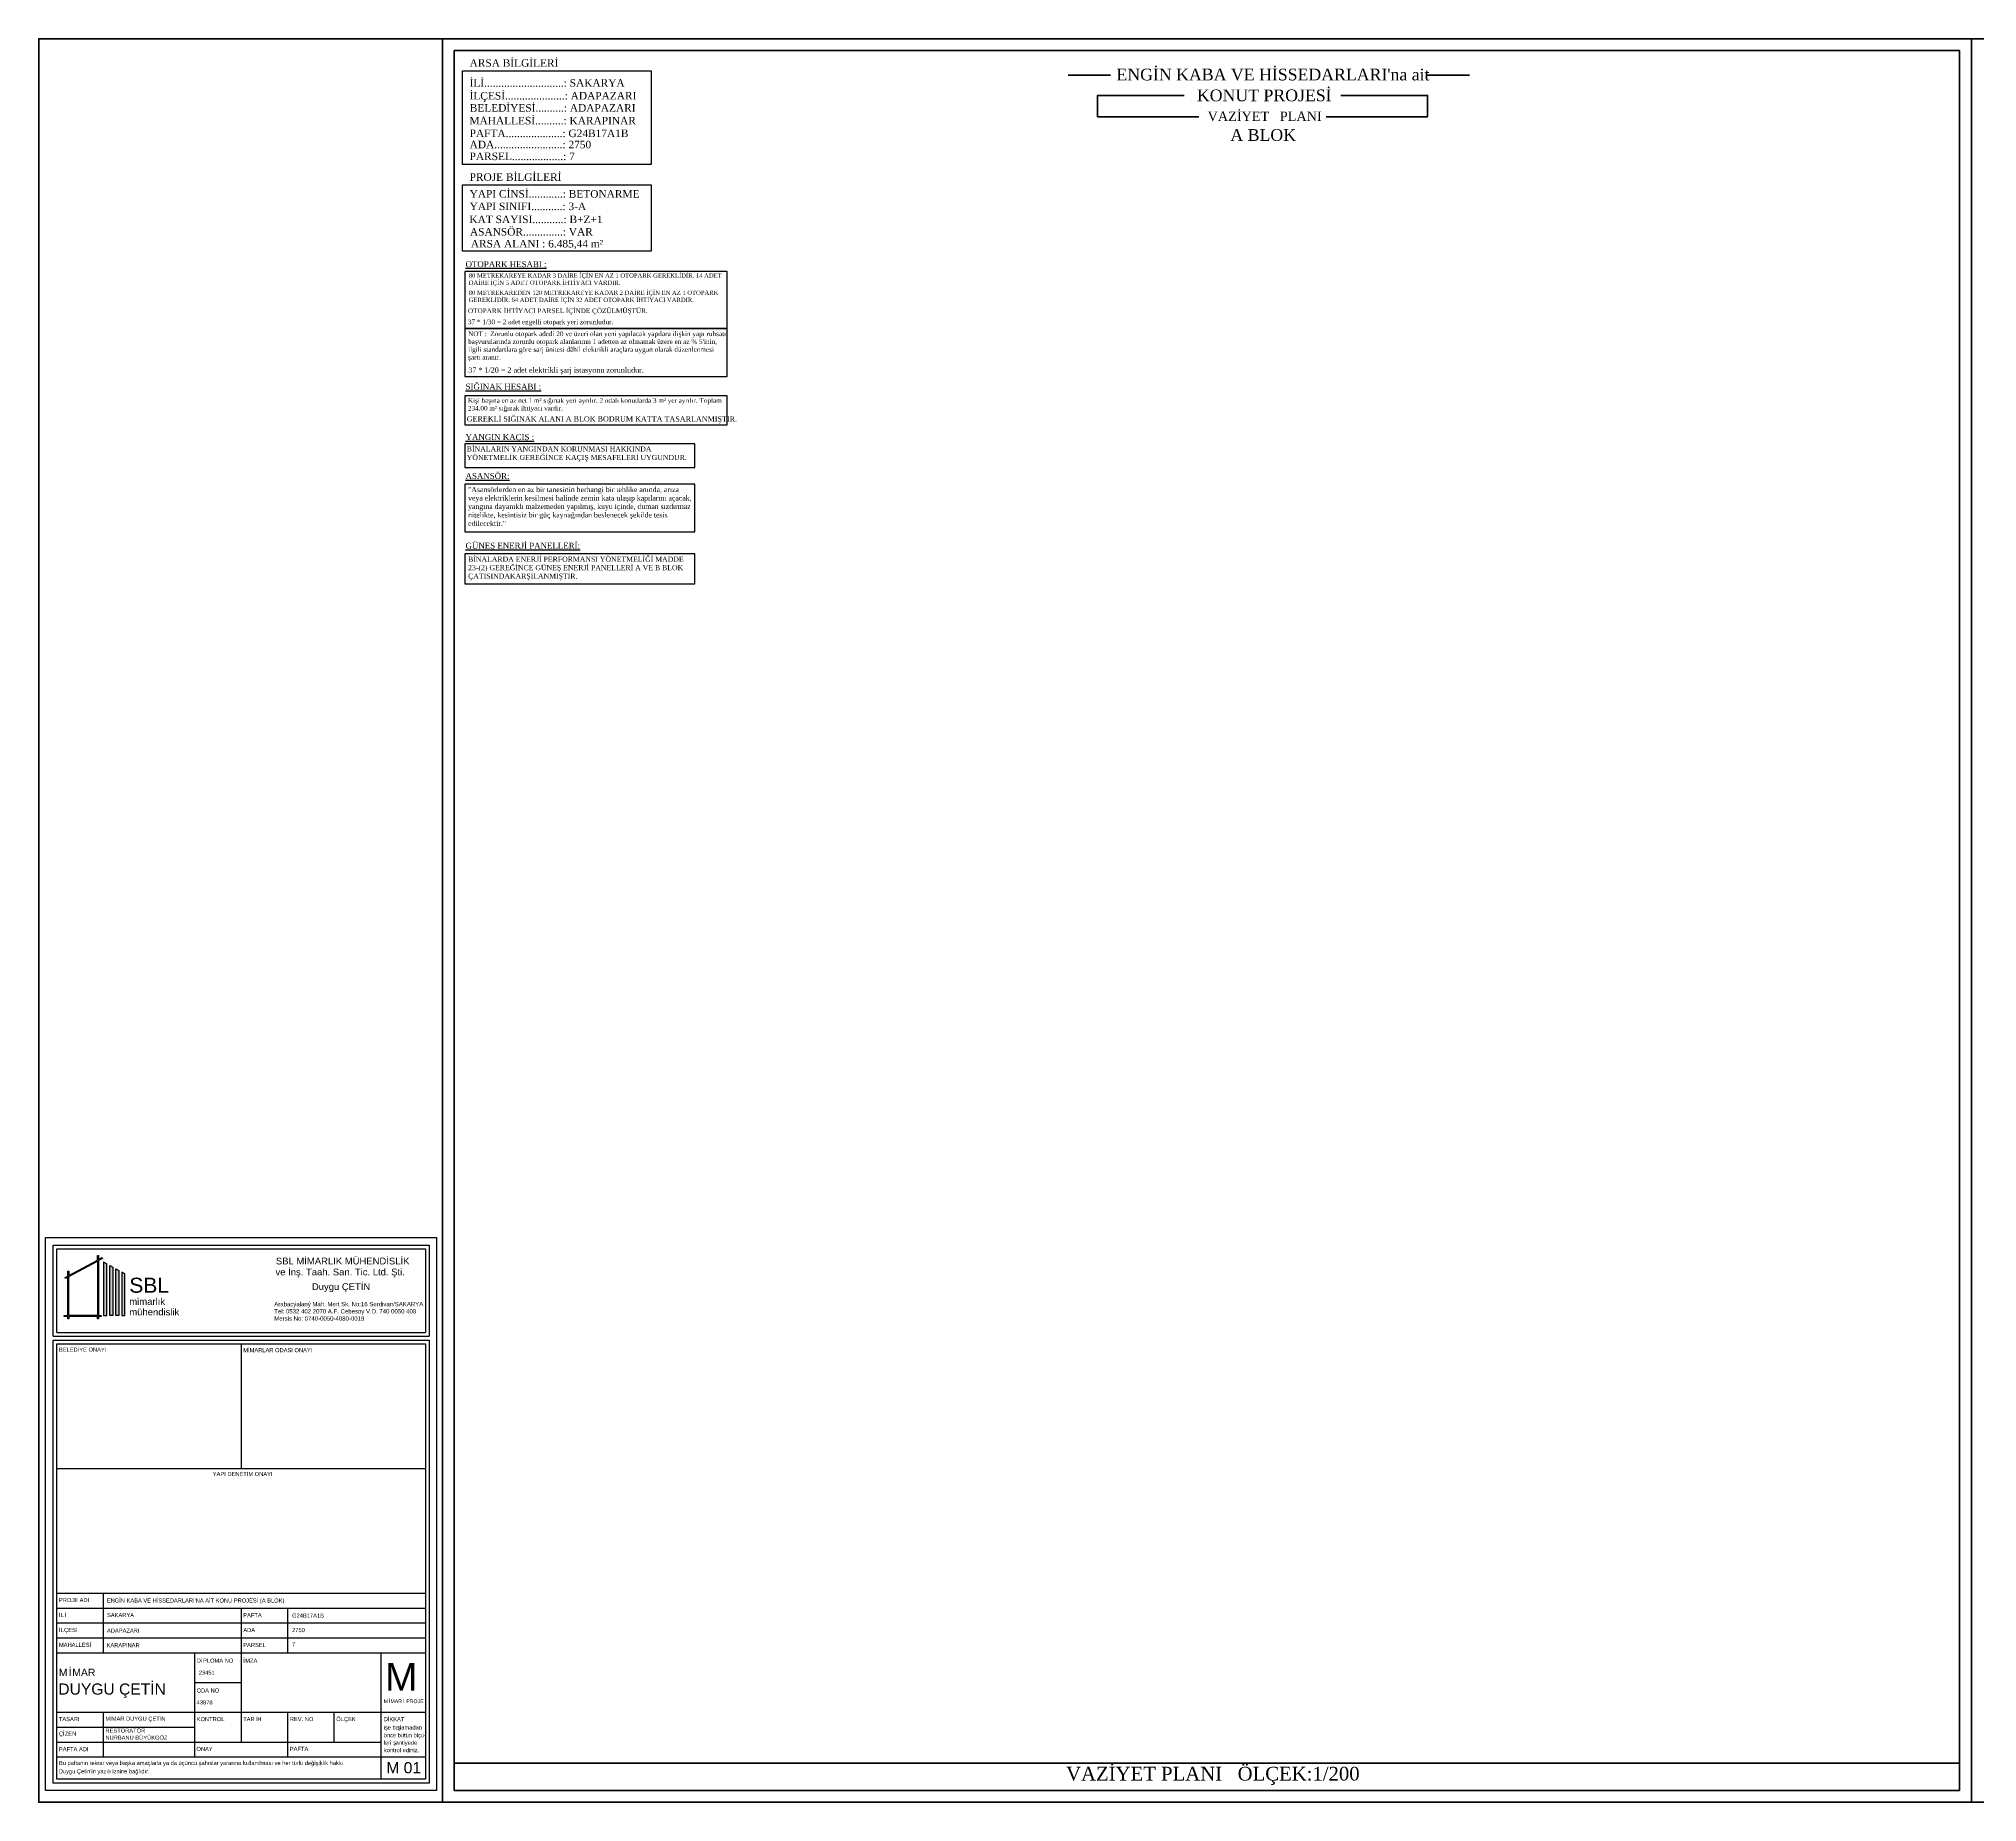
# Model space of a CAD drawing. Header units: millimetres. Extents: x 11587 to 81192, y -36083 to -25300.
# Drawn here: x 11587 to 16532, y -36083 to -31583 of the extents above; entities that cross this region are included whole.
import ezdxf

# ---------------------------------------------------------------- set-up
doc = ezdxf.new("R2010")
doc.units = ezdxf.units.MM
for name, color, linetype, lineweight in [('rtm-antet yazı-01', 165, 'Continuous', 35), ('rtm-antet yazı-03', 233, 'Continuous', 30), ('rtm-antet-02', 140, 'Continuous', 40)]:
    doc.layers.add(name, color=color, linetype=linetype, lineweight=lineweight)
doc.styles.add('A', font='times.ttf', dxfattribs={"height": 20})
doc.styles.add('ARIAL', font='times.ttf')
doc.styles.add('MAHAL', font='times.ttf')
doc.styles.get("Standard").update_dxf_attribs({"font": 'arial.ttf'})
doc.styles.add('YAZI', font='times.ttf', dxfattribs={"height": 30})

msp = doc.modelspace()

# ---------------------------------------------------------------- hatches: boundary and pattern name
h = msp.add_hatch(color=7)
h.dxf.hatch_style = 1
h.paths.add_polyline_path([(11661.18, -34843.2), (11738.94, -34843.2), (11738.94, -34698.12), (11661.18, -34740.18)])
h.paths.add_polyline_path([(11736.54, -34702.14), (11663.58, -34741.61), (11663.58, -34840.8), (11736.54, -34840.8)], flags=16)
h = msp.add_hatch(color=7)
h.dxf.hatch_style = 1
h.paths.add_polyline_path([(11759.87, -34709.3), (11752.09, -34705.1), (11752.09, -34840.8), (11759.87, -34840.8)])
h.paths.add_polyline_path([(11775.42, -34717.71), (11767.65, -34713.51), (11767.65, -34840.8), (11775.42, -34840.8)])
h.paths.add_polyline_path([(11790.97, -34726.13), (11783.2, -34721.92), (11783.2, -34840.8), (11790.97, -34840.8)])
h.paths.add_polyline_path([(11806.53, -34734.54), (11798.75, -34730.33), (11798.75, -34840.8), (11806.53, -34840.8)])

# ---------------------------------------------------------------- linework, layer by layer
at = {"color": 7}
for p, q in [((11604.12, -36052.89), (11604.12, -34642.14)), ((11604.12, -34642.14), (12601.62, -34642.14)), ((11623.12, -34893.89), (11623.12, -34661.14)), ((11623.12, -34661.14), (12582.62, -34661.14)), ((12582.62, -34661.14), (12582.62, -34893.89)), ((12601.62, -34642.14), (12601.62, -36052.89)), ((11632.62, -34884.39), (11632.62, -34670.64)), ((11632.62, -34670.64), (12573.12, -34670.64)), ((12573.12, -34670.64), (12573.12, -34884.39)), ((11623.12, -34893.89), (12582.62, -34893.89)), ((11623.12, -36033.89), (11623.12, -34903.39)), ((11623.12, -34903.39), (12582.62, -34903.39)), ((11632.62, -34884.39), (12573.12, -34884.39)), ((12582.62, -34903.39), (12582.62, -36033.89)), ((11632.62, -36024.39), (11632.62, -34912.89)), ((11632.62, -34912.89), (12573.12, -34912.89)), ((12102.87, -34912.89), (12102.87, -35231.14)), ((12573.12, -34912.89), (12573.12, -36024.39)), ((11632.62, -35231.14), (12573.12, -35231.14)), ((11632.62, -35549.39), (12573.12, -35549.39)), ((11751.37, -35701.39), (11751.37, -35549.39)), ((11632.62, -35587.39), (12573.12, -35587.39)), ((12102.87, -35587.39), (12102.87, -35929.39)), ((12221.62, -35701.39), (12221.62, -35587.39)), ((11632.62, -35625.39), (12573.12, -35625.39)), ((11632.62, -35663.39), (12573.12, -35663.39)), ((11632.62, -35701.39), (12573.12, -35701.39)), ((11984.12, -35701.39), (11984.12, -35967.39)), ((12459.12, -35701.39), (12459.12, -36024.39)), ((11984.12, -35777.39), (12102.87, -35777.39)), ((11632.62, -35853.39), (12573.12, -35853.39)), ((11632.62, -35891.39), (11984.12, -35891.39)), ((11751.37, -35967.39), (11751.37, -35853.39)), ((12221.62, -35967.39), (12221.62, -35853.39)), ((12340.37, -35929.39), (12340.37, -35853.39)), ((11632.62, -35929.39), (12459.12, -35929.39)), ((11632.62, -35967.39), (12573.12, -35967.39)), ((12582.62, -36033.89), (11623.12, -36033.89)), ((12573.12, -36024.39), (11632.62, -36024.39)), ((12601.62, -36052.89), (11604.12, -36052.89))]:
    msp.add_line(p, q, dxfattribs=at)
for points in [[(11661.18, -34740.18), (11661.18, -34727.33), (11663.58, -34727.33), (11663.58, -34738.88), (11736.54, -34699.41), (11736.54, -34687.4), (11738.94, -34687.4), (11738.94, -34698.12), (11748.16, -34693.13), (11749.3, -34695.24), (11738.94, -34700.84), (11738.94, -34840.8), (11745.41, -34840.8), (11745.41, -34843.2), (11738.94, -34843.2), (11738.94, -34849.21), (11736.54, -34849.21), (11736.54, -34843.2), (11663.58, -34843.2), (11663.58, -34849.21), (11661.18, -34849.21), (11661.18, -34843.2), (11651.17, -34843.2), (11651.17, -34840.8), (11661.18, -34840.8), (11661.18, -34742.9), (11654.78, -34746.37), (11653.63, -34744.26)], [(11736.54, -34840.8), (11663.58, -34840.8), (11663.58, -34741.61), (11736.54, -34702.14)], [(11752.09, -34840.8), (11759.87, -34840.8), (11759.87, -34709.3), (11752.09, -34705.1)], [(11767.65, -34713.51), (11775.42, -34717.71), (11775.42, -34840.8), (11767.65, -34840.8)], [(11783.2, -34721.92), (11790.97, -34726.13), (11790.97, -34840.8), (11783.2, -34840.8)], [(11798.75, -34730.33), (11798.75, -34840.8), (11806.53, -34840.8), (11806.53, -34734.54)]]:
    msp.add_lwpolyline(points, close=True, dxfattribs=at)
at = {"layer": 'rtm-antet yazı-03', "linetype": 'ByBlock'}
for points in [[(12667.36, -31904.07), (12667.36, -31664.67), (13148.65, -31664.67), (13148.65, -31904.07), (12667.36, -31904.07)], [(12667.36, -32124.81), (12667.36, -31955.81), (13148.65, -31955.81), (13148.65, -32124.81), (12667.36, -32124.81)], [(12673.48, -32176.94), (12673.48, -32322.28), (13343.08, -32322.28), (13343.08, -32176.94), (12673.48, -32176.94)], [(12673.48, -32322.28), (12673.48, -32444.41), (13343.08, -32444.41), (13343.08, -32322.28), (12673.48, -32322.28)], [(12673.48, -32493.73), (12673.48, -32568.25), (13343.08, -32568.25), (13343.08, -32493.73), (12673.48, -32493.73)], [(12673.48, -32616.32), (12673.48, -32677.22), (13259.93, -32677.22), (13259.93, -32616.32), (12673.48, -32616.32)], [(12673.48, -32719.24), (12673.48, -32841.37), (13259.93, -32841.37), (13259.93, -32719.24), (12673.48, -32719.24)], [(12673.48, -32896.98), (12673.48, -32974.11), (13259.93, -32974.11), (13259.93, -32896.98), (12673.48, -32896.98)]]:
    msp.add_lwpolyline(points, dxfattribs=at)
at = {"layer": 'rtm-antet-02'}
for points in [[(12616.61, -31582.89), (11586.61, -31582.89), (11586.61, -36082.89), (12616.61, -36082.89)], [(12616.61, -31582.89), (12616.61, -36082.89), (16516.61, -36082.89), (16516.61, -31582.89), (12616.61, -31582.89)], [(16516.61, -31582.89), (16516.61, -36082.89), (25171.61, -36082.89), (25171.61, -31582.89), (16516.61, -31582.89)], [(14320.37, -31675.95), (14212.37, -31675.95)], [(15127.99, -31675.95), (15235.99, -31675.95)], [(14508.45, -31727.28), (14287.78, -31727.28), (14287.78, -31782.04), (14546.34, -31782.04)], [(14908.59, -31727.28), (15129.26, -31727.28), (15129.26, -31782.04), (14870.7, -31782.04)], [(12646.61, -35982.89), (16486.61, -35982.89)]]:
    msp.add_lwpolyline(points, dxfattribs=at)
msp.add_lwpolyline([(12646.61, -31612.89), (12646.61, -36052.89), (16486.61, -36052.89), (16486.61, -31612.89)], close=True, dxfattribs=at)

# ---------------------------------------------------------------- texts
at = {"color": 7, "linetype": 'Continuous'}
for s, height, p in [('BELEDİYE ONAYI', 10.45, (11638.07, -34933.15)), ('MİMARLAR ODASI ONAYI', 10.45, (12108.32, -34934.46)), ('YAPI DENETİM ONAYI', 10.45, (12030.45, -35250.48)), ('PROJE ADI', 10.45, (11638.07, -35572.19)), ('İ', 10.45, (11637.94, -35610.49)), ('L', 10.45, (11643.08, -35610.49)), ('İ', 10.45, (11652.5, -35610.49)), ('SAKARYA', 10.45, (11760.72, -35610.49)), ('PAFTA', 10.45, (12108.32, -35610.7)), ('İ', 10.45, (11637.94, -35648.49)), ('LÇES', 10.45, (11643.08, -35648.49)), ('İ', 10.45, (11680.8, -35648.49)), ('ADAPAZARI', 10.45, (11760.72, -35650.04)), ('ADA', 10.45, (12108.45, -35648.7)), ('MAHALLESİ', 10.45, (11638.07, -35686.49)), ('PARSEL', 10.45, (12108.32, -35686.7)), ('M', 19, (11637.86, -35761.16)), ('İ', 19, (11662.8, -35761.16)), ('MAR', 19, (11672.14, -35761.16)), ('D', 10.45, (11989.56, -35726.62)), ('23451', 10.45, (11994.81, -35757.44)), ('İ', 10.45, (12000.7, -35726.62)), ('PLOMA NO', 10.45, (12005.84, -35726.62)), ('İ', 10.45, (12108.19, -35726.62)), ('MZA', 10.45, (12113.33, -35726.62)), ('M', 71.25, (12469.79, -35798.58)), ('DUYGU ÇETİN', 28.5, (11636.54, -35808.3)), ('ODA NO', 10.45, (11989.28, -35803)), ('43878', 10.45, (11989.49, -35833.24)), ('M', 9.5, (12466.6, -35830.04)), ('İ', 9.5, (12479.07, -35830.04)), ('MAR', 9.5, (12483.74, -35830.04)), ('İ', 9.5, (12515.83, -35830.04)), (' PROJE', 9.5, (12520.5, -35830.04)), ('TASARI', 10.45, (11637.85, -35875.98)), ('İ', 10.45, (11648.06, -35912.96)), ('MİMAR DUYGU ÇETİN', 10.45, (11756.51, -35874.96)), ('RESTORATÖR ', 10.45, (11756.69, -35905.31)), ('KONTROL', 10.45, (11989.57, -35875.98)), ('TAR', 10.45, (12108.1, -35875.85)), ('İ', 10.45, (12139.1, -35875.85)), ('H', 10.45, (12144.24, -35875.85)), ('REV. NO', 10.45, (12227.06, -35875.88)), ('ÖLÇEK', 10.45, (12345.53, -35875.84)), ('iş', 10.45, (12466.52, -35897.51)), ('DİKKAT', 10.45, (12466.71, -35876.08)), ('e ba', 10.45, (12476.82, -35897.51)), ('ş', 10.45, (12502.09, -35897.51)), ('lamadan', 10.45, (12508.09, -35897.51)), ('Ç', 10.45, (11637.76, -35912.96)), ('PAFTA ADI', 10.45, (11638.07, -35952.75)), ('ZEN', 10.45, (11653.19, -35912.96)), ('NURBANU BÜYÜKGÖZ', 10.45, (11756.69, -35923.25)), ('ONAY', 10.45, (11988.84, -35951.98)), ('PAFTA', 10.45, (12227.07, -35951.88)), ('önce bütün ölçü-', 10.45, (12466.46, -35917.13)), ('leri ', 10.45, (12466.52, -35936.13)), ('kontrol ediniz.', 10.45, (12466.85, -35955.13)), ('ş', 10.45, (12490.93, -35936.13)), ('antiyede', 10.45, (12496.94, -35936.13)), ("Duygu Çetin'in yazılı iznine bağlıdır.", 10.45, (11637.76, -36009.08)), ('Bu paftanın tekrar veya başka amaçlarla ya da üçüncü şahıslar yararına kullanılması ve her türlü değişiklik hakkı', 10.45, (11638.07, -35987.92)), ('M 01', 28.5, (12473.32, -36009.04))]:
    msp.add_text(s, height=height, dxfattribs=at).set_placement(p)
at = {"color": 7}
for s, p in [("ENGİN KABA VE HİSSEDARLARI'NA AİT KONU PROJESİ (A BLOK)", (11760.24, -35573.35)), ('G24B17A1B', (12232.91, -35611.78)), ('2750', (12232.88, -35648.82)), ('KARAPINAR', (11759.64, -35687.4)), ('7', (12232.63, -35685.34))]:
    msp.add_text(s, height=10.45, dxfattribs=at).set_placement(p)
at = {"color": 7, "attachment_point": 1, "style": 'ARIAL'}
for s, insert, char_height, width in [('{\\fArial|b0|i0|c0|p34;  \\fArial|b0|i0|c162|p34; \\fArial|b0|i0|c0|p34; SBL\\fArial|b0|i0|c162|p34; MİMARLIK MÜHENDİSLİK}', (12164.7, -34693.25), 17.28, 419.5951), ('{\\fArial|b0|i0|c0|p34;SBL }', (11817.55, -34744.37), 38.4, 173.4347), ('{\\fArial|b0|i0|c0|p34;ve İnş. Taah. San. Tic. Ltd. Şti.}', (12190.45, -34721.17), 17.28, 814.0693), ('{\\fArial|b0|i0|c162|p34;Duygu ÇETİN}', (12283.32, -34758.65), 17.28, 494.3446), ('{\\fArial|b0|i0|c0|p34;mimarlık }', (11817.55, -34796.49), 17.28, 156.1756), ('{\\fArial|b0|i0|c0|p34;mühendislik}', (11817.55, -34823.3), 17.28, 156.1756)]:
    msp.add_mtext(s, dxfattribs=dict(at, insert=insert, char_height=char_height, width=width))
at = {"color": 7, "insert": (12187.32, -34806.27), "char_height": 12, "width": 406.6529, "attachment_point": 1}
msp.add_mtext('{\\H0.91667x;Arabacýalaný Mah. Mert Sk. No:16 Serdivan/SAKARYA\\PTel: 0532 402 2070 A.F. Cebesoy V.D. 740 0050 408\\H1.5455x; \\H0.64706x;\\PMersis No: 0740-0050-4080-0019\\H1.3667x; }', dxfattribs=at)
at = {"layer": 'rtm-antet yazı-01'}
for s, height, style, p in [("ENGİN KABA VE HİSSEDARLARI'na ait ", 30, 'MAHAL', (14335.79, -31689.14)), ('KONUT PROJESİ', 30, 'MAHAL', (14540.98, -31742.4)), ('VAZİYET   PLANI', 24, 'YAZI', (14568.35, -31792.67)), ('A BLOK', 30, 'MAHAL', (14626.41, -31843.39))]:
    msp.add_text(s, height=height, dxfattribs=dict(at, style=style)).set_placement(p)
at = {"layer": 'rtm-antet yazı-03', "linetype": 'ByBlock', "style": 'A'}
for s, p in [('ARSA BİLGİLERİ', (12685.68, -31654.34)), ('İLİ............................: SAKARYA', (12685.68, -31705.25)), ('İLÇESİ.....................: ADAPAZARI', (12685.68, -31737.84)), ('BELEDİYESİ..........: ADAPAZARI', (12686.05, -31768.91)), ('MAHALLESİ..........: KARAPINAR', (12685.25, -31801.36)), ('ADA........................: 2750', (12685.68, -31862.43)), ('PAFTA....................: G24B17A1B', (12685.68, -31833.84)), ('PARSEL..................: 7', (12685.68, -31892.56)), ('PROJE BİLGİLERİ', (12685.68, -31945.47)), ('YAPI CİNSİ............: BETONARME', (12685.68, -31988.32)), ('YAPI SINIFI...........: 3-A', (12685.68, -32020.13)), ('KAT SAYISI...........: B+Z+1', (12685.25, -32053.27)), ('ASANSÖR..............: VAR', (12686.53, -32085.09))]:
    msp.add_text(s, height=19.2, dxfattribs=at).set_placement(p)
at = {"layer": 'rtm-antet yazı-03', "linetype": 'ByBlock', "attachment_point": 1, "style": 'A'}
for s, insert, char_height, width in [('{\\fTimes New Roman|b0|i0|c162|p18; ARSA ALANI : 6.485,44 m²}', (12681.56, -32096.23), 19.2, 577.3934), ('{\\fTimes New Roman|b0|i0|c162|p18;\\LOTOPARK HESABI : }', (12675.35, -32150.69), 15, 776.3395), ('{\\fTimes New Roman|b0|i0|c162|p18;80 METREKAREYE KADAR 3 DAİRE İÇİN EN AZ 1 OTOPARK GEREKLİDİR. 14 ADET DAİRE İÇİN 5 ADET OTOPARK İHTİYACI VARDIR.}', (12683.45, -32181.5), 11, 653.7131), ('{\\fTimes New Roman|b0|i0|c162|p18;80 METREKAREDEN 120 METREKAREYE KADAR 2 DAİRE İÇİN EN AZ 1 OTOPARK GEREKLİDİR. 64 ADET DAİRE İÇİN 32 ADET OTOPARK İHTİYACI VARDIR.}', (12683.45, -32225.38), 11, 678.4591), ('{\\fTimes New Roman|b0|i0|c162|p18;OTOPARK İHTİYACI PARSEL İÇİNDE ÇÖZÜLMÜŞTÜR.}', (12681.46, -32271.02), 12, 785.6721), ("NOT :  Zorunlu otopark adedi 20 ve üzeri olan yeni yapılacak yapılara ilişkin yapı ruhsatı başvurularında zorunlu otopark alanlarının 1 adetten az olmamak üzere en az % 5'inin, ilgili standartlara göre sarj ünitesi dâhil elektrikli araçlara uygun olarak düzenlenmesi şartı aranır.", (12681.92, -32329.73), 12, 652.803), ('{\\fTimes New Roman|b0|i0|c162|p18;37 * 1/30 = 2 adet engelli otopark yeri zorunludur.}', (12681.46, -32299.27), 12, 785.6721), ('{\\fTimes New Roman|b0|i0|c162|p18;37 * 1/20 = 2 adet elektrikli şarj istasyonu zorunludur.}', (12682.34, -32421.42), 13.5, 498.7783), ('{\\fTimes New Roman|b0|i0|c162|p18;\\LSIĞINAK HESABI : }', (12675.35, -32463.17), 15, 776.3395), ('{\\fTimes New Roman|b0|i0|c162|p18;Kişi başına en az net 1 m² sığınak yeri ayrılır. 2 odalı konutlarda 3 m² yer ayrılır. Toplam 234.00 m² sığınak ihtiyacı vardır.}', (12681.53, -32499.94), 11.88, 647.0054), ('{\\fTimes New Roman|b0|i0|c162|p18;GEREKLİ SIĞINAK ALANI A BLOK BODRUM KATTA TASARLANMIŞTIR.}', (12678.37, -32546.2), 13.5, 1057.7467), ('{\\fTimes New Roman|b0|i0|c162|p18;\\LYANGIN KAÇIŞ : }', (12675.35, -32591.74), 15, 430.1668), ('BİNALARIN YANGINDAN KORUNMASI HAKKINDA YÖNETMELİK GEREĞİNCE KAÇIŞ MESAFELERİ UYGUNDUR.', (12678.41, -32623.21), 12.96, 567.9816), ('{\\fTimes New Roman|b0|i0|c162|p18;\\LASANSÖR:}', (12675.35, -32691.24), 15, 430.1668), ('"Asansörlerden en az bir tanesinin herhangi bir tehlike anında, arıza veya elektriklerin kesilmesi halinde zemin kata ulaşıp kapılarını açacak, yangına dayanıklı malzemeden yapılmış, kuyu içinde, duman sızdırmaz nitelikte, kesintisiz bir güç kaynağından beslenecek şekilde tesis edilecektir."', (12681.92, -32726.69), 12.96, 567.9816), ('{\\fTimes New Roman|b0|i0|c162|p18;\\LGÜNEŞ ENERJİ PANELLERİ:}', (12675.35, -32868.97), 15, 430.1668), ('BİNALARDA ENERJİ PERFORMANSI YÖNETMELİĞİ MADDE 23-(2) GEREĞİNCE GÜNEŞ ENERJİ PANELLERİ A VE B BLOK ÇATISINDAKARŞILANMIŞTIR.', (12681.92, -32904.43), 12.96, 567.9816), ('VAZİYET PLANI   ÖLÇEK:1/200', (14207.31, -35992.47), 35, 2134.432)]:
    msp.add_mtext(s, dxfattribs=dict(at, insert=insert, char_height=char_height, width=width))

doc.saveas('drawing.dxf')
